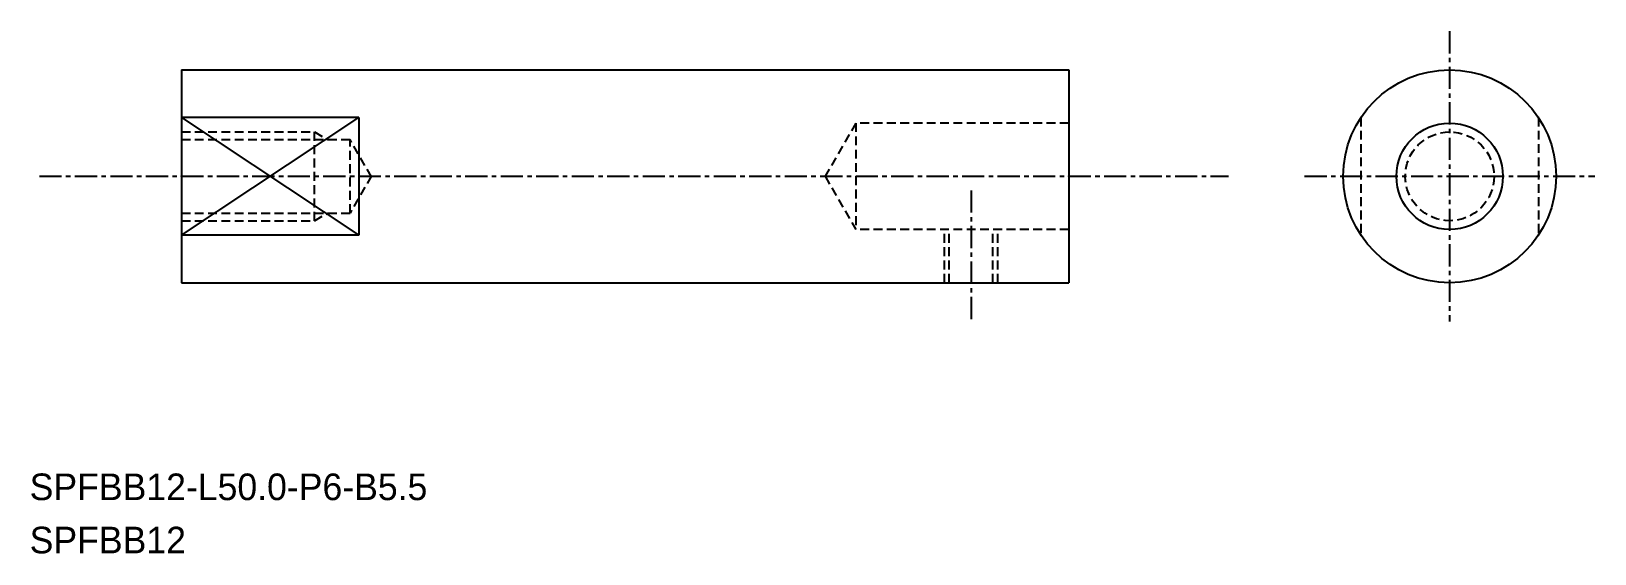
# Model space of a CAD drawing. Extents: x -1358.4 to -1270.3, y -555 to -525.5.
import ezdxf

# ---------------------------------------------------------------- set-up
doc = ezdxf.new("R2010")
doc.units = 0
doc.linetypes.add('CENTER', pattern=[2, 1.25, -0.25, 0.25, -0.25])
doc.linetypes.add('DASHED', pattern=[0.75, 0.5, -0.25])
doc.layers.get('0').update_dxf_attribs({"linetype": 'CONTINUOUS'})
doc.layers.add('CENTER', color=1, linetype='CENTER')

msp = doc.modelspace()

# ---------------------------------------------------------------- linework, layer by layer
at = {"color": 7, "linetype": 'CONTINUOUS'}
for p, q in [((-1349.903, -527.698), (-1299.903, -527.698)), ((-1349.903, -539.698), (-1299.903, -539.698))]:
    msp.add_line(p, q, dxfattribs=at)
for p, q in [((-1349.903, -527.698), (-1349.903, -539.698)), ((-1299.903, -527.698), (-1299.903, -539.698)), ((-1299.903, -527.698), (-1299.903, -539.698)), ((-1339.903, -530.381), (-1349.903, -530.381)), ((-1339.903, -530.381), (-1339.903, -537.014)), ((-1339.903, -537.014), (-1349.903, -537.014))]:
    msp.add_line(p, q)
at = {"color": 3}
for p, q in [((-1349.903, -537.014), (-1339.903, -530.381)), ((-1349.903, -530.381), (-1339.903, -537.014))]:
    msp.add_line(p, q, dxfattribs=at)
at = {"color": 3, "linetype": 'DASHED'}
for p, q in [((-1283.437, -530.381), (-1283.437, -537.014)), ((-1273.437, -530.381), (-1273.437, -537.014)), ((-1349.903, -531.198), (-1342.403, -531.198)), ((-1342.403, -536.198), (-1342.403, -531.198)), ((-1342.403, -531.198), (-1341.653, -531.631)), ((-1311.903, -530.698), (-1313.635, -533.698)), ((-1299.903, -530.698), (-1311.903, -530.698)), ((-1311.903, -530.698), (-1311.903, -536.698)), ((-1349.903, -531.631), (-1340.403, -531.631)), ((-1340.403, -535.765), (-1340.403, -531.631)), ((-1339.191, -533.731), (-1340.403, -531.631)), ((-1339.191, -533.665), (-1340.403, -535.765)), ((-1313.635, -533.698), (-1311.903, -536.698)), ((-1349.903, -535.765), (-1340.403, -535.765)), ((-1349.903, -536.198), (-1342.403, -536.198)), ((-1342.403, -536.198), (-1341.653, -535.765)), ((-1299.903, -536.698), (-1311.903, -536.698)), ((-1306.903, -539.698), (-1306.903, -536.698)), ((-1306.633, -539.698), (-1306.633, -536.698)), ((-1304.174, -539.698), (-1304.174, -536.698)), ((-1303.903, -539.698), (-1303.903, -536.698))]:
    msp.add_line(p, q, dxfattribs=at)
at = {"linetype": 'CONTINUOUS'}
msp.add_circle((-1278.437, -533.698), 6, dxfattribs=at)
msp.add_circle((-1278.437, -533.698), 3)
at = {"color": 3, "linetype": 'DASHED'}
msp.add_circle((-1278.437, -533.698), 2.5, dxfattribs=at)
at = {"color": 7, "linetype": 'CONTINUOUS'}
for p in [(-1349.903, -533.698), (-1299.903, -533.698), (-1305.403, -539.698)]:
    msp.add_point(p, dxfattribs=at)
at = {"layer": 'CENTER', "color": 1, "linetype": 'CENTER'}
for p, q in [((-1278.437, -525.523), (-1278.437, -541.873)), ((-1357.91, -533.698), (-1290.903, -533.698)), ((-1286.612, -533.698), (-1270.262, -533.698))]:
    msp.add_line(p, q, dxfattribs=at)
at = {"layer": 'CENTER'}
msp.add_line((-1305.403, -534.494), (-1305.403, -541.972), dxfattribs=at)

# ---------------------------------------------------------------- texts
for s, p in [('SPFBB12-L50.0-P6-B5.5', (-1358.458, -551.947)), ('SPFBB12', (-1358.458, -554.947))]:
    msp.add_text(s, height=1.5).set_placement(p)

doc.saveas('drawing.dxf')
